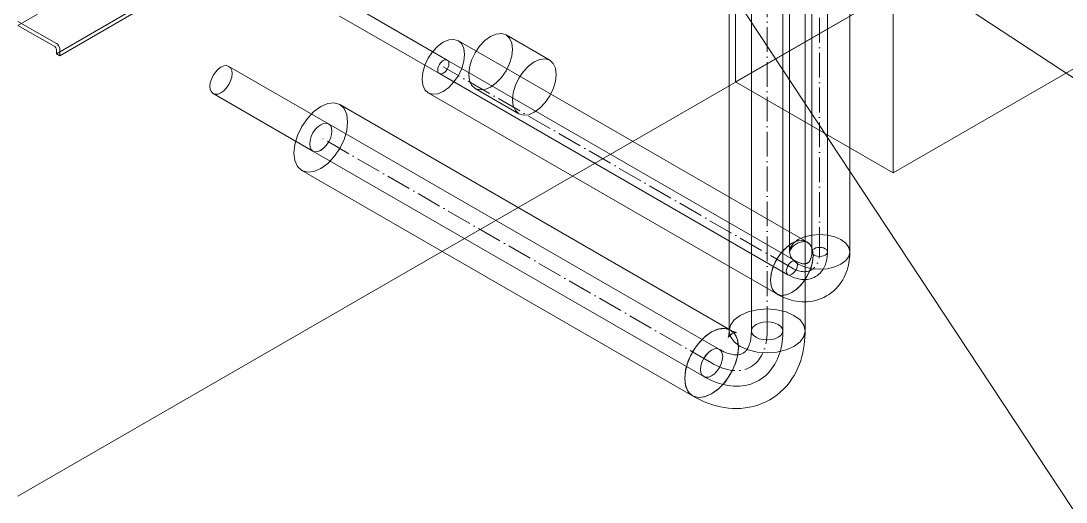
# Model space of a CAD drawing. Header units: millimetres. Extents: x -88595 to 880822, y -1054509 to -148035.
# Drawn here: x 418402.7 to 418824.9, y -323865.4 to -323670.8 of the extents above; entities that cross this region are included whole.
import ezdxf

# ---------------------------------------------------------------- set-up
doc = ezdxf.new("R2010")
doc.units = ezdxf.units.MM
doc.linetypes.add('$12$ADSK_Осевая', pattern=[14, 10, -2, 0, -2])
doc.linetypes.add('$13$ADSK_Осевая', pattern=[14, 10, -2, 0, -2])
for name, color, linetype, lineweight in [('Изоляция', 7, 'Continuous', 18), ('Марки', 7, 'Continuous', 20), ('Оборудование', 7, 'Continuous', 18), ('Трубопровод', 7, 'Continuous', 18), ('Трубопроводы', 7, 'Continuous', 18)]:
    doc.layers.add(name, color=color, linetype=linetype, lineweight=lineweight)

# ---------------------------------------------------------------- blocks, each defined once
blk = doc.blocks.new('$0$ADSK_Канальный блок кондиционера1 - AD162MJERAB-3266614-В_ОВ3_3')
at = {"layer": 'Оборудование'}
for p, q in [((-27516.57, 10723.58), (-27516.57, 10519.46)), ((-27452.93, 10482.71), (-27452.93, 10686.84)), ((-27313.63, 10636.62), (-27806.48, 10352.07)), ((-27516.57, 10519.46), (-27375.15, 10601.1)), ((-27311.51, 10564.36), (-27452.93, 10482.71)), ((-27754.16, 10552.12), (-27790.93, 10530.89)), ((-27752.74, 10551.3), (-27789.51, 10530.07)), ((-27633.07, 10528.33), (-27673.37, 10551.6)), ((-27798.65, 10546.84), (-27806.48, 10542.32)), ((-27790.93, 10534.97), (-27806.48, 10543.95)), ((-27676.55, 10546.1), (-27636.24, 10522.83)), ((-27806.48, 10542.32), (-27791.63, 10533.74)), ((-27591.64, 10528.24), (-27609.31, 10538.45)), ((-27790.93, 10532.52), (-27790.93, 10530.89)), ((-27790.93, 10530.89), (-27789.51, 10530.07)), ((-27789.51, 10530.07), (-27789.51, 10532.52)), ((-27680.98, 10502.5), (-27721.28, 10525.77)), ((-27452.93, 10482.71), (-27516.57, 10519.46)), ((-27727.63, 10514.77), (-27687.33, 10491.5)), ((-27621.81, 10516.79), (-27604.14, 10506.59))]:
    blk.add_line(p, q, dxfattribs=at)
for points in [[(-27624.4, 10522.52, 0), (-27624.1, 10525.33, 0), (-27623.22, 10528.3, 0), (-27621.81, 10531.23, 0), (-27619.98, 10533.91, 0), (-27617.85, 10536.16, 0), (-27615.56, 10537.83, 0), (-27613.28, 10538.8, 0), (-27611.15, 10539.01, 0), (-27609.31, 10538.45, 0), (-27607.91, 10537.14, 0), (-27607.03, 10535.19, 0), (-27606.73, 10532.72, 0)], [(-27789.51, 10532.52, 0), (-27789.56, 10532.97, 0), (-27789.7, 10533.45, 0), (-27789.93, 10533.91, 0), (-27790.22, 10534.34, 0), (-27790.56, 10534.7, 0), (-27790.93, 10534.97, 0)], [(-27791.63, 10533.74, 0), (-27791.45, 10533.61, 0), (-27791.28, 10533.43, 0), (-27791.13, 10533.22, 0), (-27791.02, 10532.98, 0), (-27790.95, 10532.74, 0), (-27790.93, 10532.52, 0)], [(-27606.73, 10532.72, 0), (-27607.03, 10529.91, 0), (-27607.91, 10526.94, 0), (-27609.31, 10524.01, 0), (-27611.15, 10521.33, 0), (-27613.28, 10519.08, 0), (-27615.56, 10517.41, 0), (-27617.85, 10516.44, 0), (-27619.98, 10516.23, 0), (-27621.81, 10516.79, 0), (-27623.22, 10518.1, 0), (-27624.1, 10520.05, 0), (-27624.4, 10522.52, 0)], [(-27728.95, 10517.68, 0), (-27728.8, 10519.11, 0), (-27728.35, 10520.62, 0), (-27727.63, 10522.1, 0), (-27726.7, 10523.47, 0), (-27725.62, 10524.61, 0), (-27724.46, 10525.46, 0), (-27723.3, 10525.95, 0), (-27722.21, 10526.06, 0), (-27721.28, 10525.77, 0), (-27720.57, 10525.11, 0), (-27720.12, 10524.12, 0), (-27719.97, 10522.86, 0)], [(-27632.41, 10526.88, 0), (-27632.49, 10527.5, 0), (-27632.71, 10528, 0), (-27633.07, 10528.33, 0), (-27633.53, 10528.47, 0), (-27634.08, 10528.42, 0), (-27634.66, 10528.17, 0), (-27635.24, 10527.75, 0), (-27635.78, 10527.18, 0), (-27636.24, 10526.5, 0), (-27636.6, 10525.75, 0), (-27636.83, 10525, 0), (-27636.9, 10524.28, 0)], [(-27636.9, 10524.28, 0), (-27636.83, 10523.66, 0), (-27636.6, 10523.16, 0), (-27636.24, 10522.83, 0), (-27635.78, 10522.69, 0), (-27635.24, 10522.74, 0), (-27634.66, 10522.99, 0), (-27634.08, 10523.41, 0), (-27633.53, 10523.98, 0), (-27633.07, 10524.66, 0), (-27632.71, 10525.41, 0), (-27632.49, 10526.16, 0), (-27632.41, 10526.88, 0)], [(-27589.05, 10522.52, 0), (-27589.35, 10524.98, 0), (-27590.23, 10526.94, 0), (-27591.64, 10528.24, 0), (-27593.47, 10528.8, 0), (-27595.6, 10528.59, 0), (-27597.89, 10527.62, 0), (-27600.17, 10525.95, 0), (-27602.31, 10523.7, 0), (-27604.14, 10521.02, 0), (-27605.54, 10518.1, 0), (-27606.42, 10515.13, 0), (-27606.73, 10512.31, 0)], [(-27719.97, 10522.86, 0), (-27720.12, 10521.43, 0), (-27720.57, 10519.92, 0), (-27721.28, 10518.44, 0), (-27722.21, 10517.08, 0), (-27723.3, 10515.93, 0), (-27724.46, 10515.09, 0), (-27725.62, 10514.59, 0), (-27726.7, 10514.49, 0), (-27727.63, 10514.77, 0), (-27728.35, 10515.43, 0), (-27728.8, 10516.43, 0), (-27728.95, 10517.68, 0)], [(-27606.73, 10512.31, 0), (-27606.42, 10509.84, 0), (-27605.54, 10507.89, 0), (-27604.14, 10506.59, 0), (-27602.31, 10506.02, 0), (-27600.17, 10506.23, 0), (-27597.89, 10507.21, 0), (-27595.6, 10508.88, 0), (-27593.47, 10511.13, 0), (-27591.64, 10513.81, 0), (-27590.23, 10516.73, 0), (-27589.35, 10519.7, 0), (-27589.05, 10522.52, 0)], [(-27679.66, 10499.59, 0), (-27679.82, 10500.85, 0), (-27680.27, 10501.84, 0), (-27680.98, 10502.5, 0), (-27681.91, 10502.79, 0), (-27682.99, 10502.68, 0), (-27684.15, 10502.19, 0), (-27685.32, 10501.34, 0), (-27686.4, 10500.2, 0), (-27687.33, 10498.83, 0), (-27688.04, 10497.35, 0), (-27688.49, 10495.84, 0), (-27688.64, 10494.41, 0)], [(-27688.64, 10494.41, 0), (-27688.49, 10493.16, 0), (-27688.04, 10492.16, 0), (-27687.33, 10491.5, 0), (-27686.4, 10491.22, 0), (-27685.32, 10491.32, 0), (-27684.15, 10491.82, 0), (-27682.99, 10492.66, 0), (-27681.91, 10493.81, 0), (-27680.98, 10495.17, 0), (-27680.27, 10496.65, 0), (-27679.82, 10498.16, 0), (-27679.66, 10499.59, 0)]]:
    blk.add_polyline3d(points, dxfattribs=at)
blk = doc.blocks.new('$0$ADSK_МедьПайка_Отвод-гнутая труба - Отвод _гнутая труба_-V92-В_ОВ3_3')
at = {"layer": 'Трубопроводы', "color": 190, "true_color": 0x8000ff}
for points in [[(-25083.34, 9058.21, 0), (-25083.22, 9058.28, 0), (-25083.1, 9058.37, 0), (-25082.98, 9058.47, 0), (-25082.86, 9058.58, 0), (-25082.74, 9058.71, 0), (-25082.63, 9058.85, 0), (-25082.52, 9059.01, 0), (-25082.41, 9059.19, 0), (-25082.3, 9059.39, 0), (-25082.19, 9059.61, 0), (-25082.1, 9059.85, 0), (-25082.01, 9060.1, 0), (-25081.92, 9060.38, 0), (-25081.85, 9060.69, 0), (-25081.78, 9061.01, 0), (-25081.73, 9061.34, 0), (-25081.69, 9061.7, 0), (-25081.66, 9062.08, 0), (-25081.64, 9062.47, 0), (-25081.64, 9062.72, 0)], [(-25080.71, 9064.02, 0), (-25081.22, 9063.64, 0), (-25081.53, 9063.2, 0), (-25081.64, 9062.72, 0), (-25081.53, 9062.25, 0), (-25081.22, 9061.81, 0), (-25080.71, 9061.43, 0), (-25080.05, 9061.14, 0), (-25079.29, 9060.95, 0), (-25078.47, 9060.89, 0), (-25077.64, 9060.95, 0), (-25076.88, 9061.14, 0), (-25076.22, 9061.43, 0)], [(-25076.22, 9061.43, 0), (-25075.72, 9061.81, 0), (-25075.4, 9062.25, 0), (-25075.29, 9062.72, 0), (-25075.4, 9063.2, 0), (-25075.72, 9063.64, 0), (-25076.22, 9064.02, 0), (-25076.88, 9064.31, 0), (-25077.64, 9064.49, 0), (-25078.47, 9064.56, 0), (-25079.29, 9064.49, 0), (-25080.05, 9064.31, 0), (-25080.71, 9064.02, 0)], [(-25080.17, 9052.71, 0), (-25079.67, 9053.02, 0), (-25079.19, 9053.36, 0), (-25078.74, 9053.74, 0), (-25078.32, 9054.14, 0), (-25077.93, 9054.57, 0), (-25077.56, 9055.03, 0), (-25077.22, 9055.5, 0), (-25076.91, 9056, 0), (-25076.63, 9056.52, 0), (-25076.38, 9057.05, 0), (-25076.16, 9057.59, 0), (-25075.96, 9058.15, 0), (-25075.8, 9058.72, 0), (-25075.65, 9059.3, 0), (-25075.53, 9059.88, 0), (-25075.44, 9060.48, 0), (-25075.37, 9061.09, 0), (-25075.32, 9061.7, 0), (-25075.3, 9062.33, 0), (-25075.29, 9062.72, 0)], [(-25089.69, 9053.65, 0), (-25090.27, 9053.4, 0), (-25090.81, 9053.35, 0), (-25091.28, 9053.49, 0), (-25091.64, 9053.82, 0), (-25091.86, 9054.32, 0), (-25091.94, 9054.95, 0), (-25091.86, 9055.66, 0), (-25091.64, 9056.42, 0), (-25091.28, 9057.16, 0), (-25090.81, 9057.84, 0), (-25090.27, 9058.41, 0), (-25089.69, 9058.83, 0)], [(-25089.69, 9058.83, 0), (-25089.11, 9059.08, 0), (-25088.57, 9059.14, 0), (-25088.1, 9058.99, 0), (-25087.75, 9058.66, 0), (-25087.52, 9058.17, 0), (-25087.45, 9057.54, 0), (-25087.52, 9056.82, 0), (-25087.75, 9056.07, 0), (-25088.1, 9055.33, 0), (-25088.57, 9054.65, 0), (-25089.11, 9054.07, 0), (-25089.69, 9053.65, 0)], [(-25083.34, 9058.21, 0), (-25083.47, 9058.14, 0), (-25083.61, 9058.08, 0), (-25083.75, 9058.02, 0), (-25083.91, 9057.98, 0), (-25084.08, 9057.94, 0), (-25084.26, 9057.91, 0), (-25084.45, 9057.89, 0), (-25084.66, 9057.89, 0), (-25084.89, 9057.89, 0), (-25085.13, 9057.91, 0), (-25085.38, 9057.95, 0), (-25085.65, 9058, 0), (-25085.94, 9058.07, 0), (-25086.24, 9058.15, 0), (-25086.54, 9058.26, 0), (-25086.86, 9058.38, 0), (-25087.19, 9058.52, 0), (-25087.53, 9058.68, 0), (-25087.88, 9058.87, 0), (-25088.1, 9058.99, 0)], [(-25080.17, 9052.71, 0), (-25080.68, 9052.43, 0), (-25081.22, 9052.19, 0), (-25081.77, 9051.99, 0), (-25082.33, 9051.83, 0), (-25082.9, 9051.7, 0), (-25083.48, 9051.61, 0), (-25084.06, 9051.56, 0), (-25084.65, 9051.54, 0), (-25085.23, 9051.55, 0), (-25085.81, 9051.6, 0), (-25086.4, 9051.68, 0), (-25086.98, 9051.79, 0), (-25087.56, 9051.93, 0), (-25088.13, 9052.09, 0), (-25088.7, 9052.28, 0), (-25089.26, 9052.5, 0), (-25089.83, 9052.74, 0), (-25090.38, 9053.01, 0), (-25090.93, 9053.3, 0), (-25091.28, 9053.49, 0)]]:
    blk.add_polyline3d(points, dxfattribs=at)
blk = doc.blocks.new('$0$ADSK_МедьПайка_Отвод-гнутая труба - Отвод _гнутая труба_-V93-В_ОВ3_3')
at = {"layer": 'Трубопроводы', "color": 134, "true_color": 0x00a6a6}
for points in [[(-25104.17, 9033.37, 0), (-25105.18, 9032.61, 0), (-25105.81, 9031.73, 0), (-25106.03, 9030.78, 0), (-25105.81, 9029.83, 0), (-25105.18, 9028.94, 0), (-25104.17, 9028.19, 0), (-25102.85, 9027.6, 0), (-25101.32, 9027.24, 0), (-25099.68, 9027.11, 0), (-25098.04, 9027.24, 0), (-25096.5, 9027.6, 0), (-25095.19, 9028.19, 0)], [(-25095.19, 9028.19, 0), (-25094.18, 9028.94, 0), (-25093.55, 9029.83, 0), (-25093.33, 9030.78, 0), (-25093.55, 9031.73, 0), (-25094.18, 9032.61, 0), (-25095.19, 9033.37, 0), (-25096.5, 9033.95, 0), (-25098.04, 9034.32, 0), (-25099.68, 9034.44, 0), (-25101.32, 9034.32, 0), (-25102.85, 9033.95, 0), (-25104.17, 9033.37, 0)], [(-25109.43, 9021.74, 0), (-25109.18, 9021.9, 0), (-25108.94, 9022.07, 0), (-25108.7, 9022.27, 0), (-25108.47, 9022.5, 0), (-25108.23, 9022.75, 0), (-25108.01, 9023.03, 0), (-25107.78, 9023.35, 0), (-25107.56, 9023.71, 0), (-25107.34, 9024.11, 0), (-25107.14, 9024.54, 0), (-25106.94, 9025.02, 0), (-25106.76, 9025.54, 0), (-25106.59, 9026.1, 0), (-25106.44, 9026.7, 0), (-25106.31, 9027.34, 0), (-25106.21, 9028.02, 0), (-25106.12, 9028.73, 0), (-25106.07, 9029.48, 0), (-25106.03, 9030.27, 0), (-25106.03, 9030.78, 0)], [(-25103.08, 9010.74, 0), (-25102.08, 9011.37, 0), (-25101.14, 9012.05, 0), (-25100.24, 9012.8, 0), (-25099.39, 9013.61, 0), (-25098.6, 9014.48, 0), (-25097.87, 9015.39, 0), (-25097.19, 9016.34, 0), (-25096.58, 9017.33, 0), (-25096.02, 9018.36, 0), (-25095.52, 9019.42, 0), (-25095.07, 9020.51, 0), (-25094.68, 9021.63, 0), (-25094.34, 9022.76, 0), (-25094.05, 9023.92, 0), (-25093.81, 9025.1, 0), (-25093.62, 9026.3, 0), (-25093.48, 9027.51, 0), (-25093.39, 9028.74, 0), (-25093.34, 9029.98, 0), (-25093.33, 9030.78, 0)], [(-25122.13, 9012.63, 0), (-25123.29, 9012.14, 0), (-25124.37, 9012.03, 0), (-25125.3, 9012.32, 0), (-25126.02, 9012.98, 0), (-25126.47, 9013.97, 0), (-25126.62, 9015.22, 0), (-25126.47, 9016.65, 0), (-25126.02, 9018.16, 0), (-25125.3, 9019.65, 0), (-25124.37, 9021.01, 0), (-25123.29, 9022.15, 0), (-25122.13, 9023, 0)], [(-25122.13, 9023, 0), (-25120.97, 9023.5, 0), (-25119.88, 9023.6, 0), (-25118.95, 9023.32, 0), (-25118.24, 9022.65, 0), (-25117.79, 9021.66, 0), (-25117.64, 9020.41, 0), (-25117.79, 9018.98, 0), (-25118.24, 9017.47, 0), (-25118.95, 9015.98, 0), (-25119.88, 9014.62, 0), (-25120.97, 9013.48, 0), (-25122.13, 9012.63, 0)], [(-25109.43, 9021.74, 0), (-25109.69, 9021.6, 0), (-25109.96, 9021.48, 0), (-25110.25, 9021.38, 0), (-25110.56, 9021.29, 0), (-25110.9, 9021.21, 0), (-25111.26, 9021.16, 0), (-25111.65, 9021.12, 0), (-25112.07, 9021.11, 0), (-25112.52, 9021.12, 0), (-25113, 9021.16, 0), (-25113.51, 9021.23, 0), (-25114.05, 9021.33, 0), (-25114.62, 9021.46, 0), (-25115.22, 9021.64, 0), (-25115.84, 9021.84, 0), (-25116.48, 9022.09, 0), (-25117.14, 9022.38, 0), (-25117.81, 9022.7, 0), (-25118.51, 9023.06, 0), (-25118.95, 9023.32, 0)], [(-25103.08, 9010.74, 0), (-25104.12, 9010.19, 0), (-25105.19, 9009.72, 0), (-25106.29, 9009.31, 0), (-25107.41, 9008.98, 0), (-25108.55, 9008.73, 0), (-25109.71, 9008.55, 0), (-25110.87, 9008.44, 0), (-25112.04, 9008.41, 0), (-25113.21, 9008.44, 0), (-25114.38, 9008.53, 0), (-25115.54, 9008.69, 0), (-25116.7, 9008.91, 0), (-25117.86, 9009.18, 0), (-25119.01, 9009.51, 0), (-25120.15, 9009.9, 0), (-25121.28, 9010.33, 0), (-25122.4, 9010.82, 0), (-25123.51, 9011.35, 0), (-25124.61, 9011.93, 0), (-25125.3, 9012.32, 0)]]:
    blk.add_polyline3d(points, dxfattribs=at)

msp = doc.modelspace()

# ---------------------------------------------------------------- linework, layer by layer
at = {"layer": 'Изоляция', "color": 190, "true_color": 0x8000ff}
for p, q in [((418713.21, -323339.4), (418713.21, -323764.19)), ((418737.56, -323764.19), (418737.56, -323339.4)), ((418720.25, -323760.12), (418579.44, -323678.83)), ((418567.27, -323699.92), (418708.07, -323781.21))]:
    msp.add_line(p, q, dxfattribs=at)
at = {"layer": 'Изоляция', "color": 134, "true_color": 0x00a6a6}
for p, q in [((418688.82, -323397.27), (418688.82, -323796.13)), ((418719.52, -323796.13), (418719.52, -323397.27)), ((418689.39, -323795.8), (418531.53, -323704.66)), ((418516.18, -323731.25), (418674.04, -323822.39))]:
    msp.add_line(p, q, dxfattribs=at)
at = {"layer": 'Изоляция', "color": 190, "true_color": 0x8000ff}
for points in [[(418564.75, -323694.34, 0), (418565.04, -323691.6, 0), (418565.9, -323688.71, 0), (418567.27, -323685.86, 0), (418569.05, -323683.25, 0), (418571.13, -323681.06, 0), (418573.36, -323679.43, 0)], [(418573.36, -323679.43, 0), (418575.58, -323678.49, 0), (418577.66, -323678.28, 0), (418579.44, -323678.83, 0), (418580.81, -323680.1, 0), (418581.67, -323682, 0), (418581.96, -323684.4, 0)], [(418581.96, -323684.4, 0), (418581.67, -323687.15, 0), (418580.81, -323690.04, 0), (418579.44, -323692.89, 0), (418577.66, -323695.5, 0), (418575.58, -323697.69, 0), (418573.36, -323699.32, 0)], [(418573.36, -323699.32, 0), (418571.13, -323700.26, 0), (418569.05, -323700.47, 0), (418567.27, -323699.92, 0), (418565.9, -323698.65, 0), (418565.04, -323696.75, 0), (418564.75, -323694.34, 0)], [(418714.16, -323760.73, 0), (418711.93, -323762.35, 0), (418709.85, -323764.54, 0), (418708.07, -323767.15, 0), (418706.7, -323770, 0), (418705.84, -323772.9, 0), (418705.55, -323775.64, 0)], [(418705.55, -323775.64, 0), (418705.77, -323773.3, 0), (418706.4, -323770.83, 0), (418707.43, -323768.35, 0), (418708.79, -323765.99, 0), (418710.42, -323763.87, 0), (418712.24, -323762.08, 0), (418714.16, -323760.73, 0)], [(418716.01, -323760.91, 0), (418715.6, -323761.16, 0), (418715.22, -323761.44, 0), (418714.87, -323761.73, 0), (418714.56, -323762.03, 0), (418714.28, -323762.34, 0), (418714.04, -323762.64, 0), (418713.83, -323762.93, 0), (418713.66, -323763.2, 0), (418713.53, -323763.45, 0), (418713.42, -323763.67, 0), (418713.34, -323763.87, 0), (418713.28, -323764.03, 0), (418713.24, -323764.16, 0), (418713.22, -323764.25, 0), (418713.21, -323764.32, 0), (418713.2, -323764.35, 0), (418713.2, -323764.35, 0)], [(418716.77, -323769.16, 0), (418714.84, -323767.7, 0), (418713.62, -323766.01, 0), (418713.21, -323764.19, 0), (418713.62, -323762.37, 0), (418714.84, -323760.67, 0), (418716.77, -323759.22, 0)], [(418716.77, -323759.22, 0), (418714.84, -323760.67, 0), (418713.62, -323762.37, 0), (418713.21, -323764.19, 0), (418713.62, -323766.01, 0), (418714.84, -323767.7, 0), (418716.77, -323769.16, 0)], [(418714.16, -323760.73, 0), (418716.07, -323759.87, 0), (418717.89, -323759.55, 0), (418719.53, -323759.8, 0), (418720.89, -323760.58, 0), (418721.92, -323761.88, 0), (418722.55, -323763.61, 0), (418722.77, -323765.7, 0)], [(418722.77, -323765.7, 0), (418722.47, -323763.29, 0), (418721.61, -323761.39, 0), (418720.25, -323760.12, 0), (418718.46, -323759.57, 0), (418716.39, -323759.78, 0), (418714.16, -323760.73, 0)], [(418716.01, -323760.91, 0), (418716.43, -323760.69, 0), (418716.86, -323760.49, 0), (418717.29, -323760.34, 0), (418717.71, -323760.21, 0), (418718.11, -323760.12, 0), (418718.49, -323760.06, 0), (418718.84, -323760.03, 0), (418719.17, -323760.02, 0), (418719.45, -323760.03, 0), (418719.7, -323760.05, 0), (418719.9, -323760.08, 0), (418720.07, -323760.11, 0), (418720.2, -323760.14, 0), (418720.3, -323760.17, 0), (418720.36, -323760.19, 0), (418720.39, -323760.2, 0), (418720.39, -323760.2, 0)], [(418716.77, -323759.22, 0), (418719.3, -323758.1, 0), (418722.23, -323757.4, 0), (418725.38, -323757.16, 0), (418728.53, -323757.4, 0), (418731.47, -323758.1, 0), (418733.99, -323759.22, 0)], [(418733.99, -323759.22, 0), (418731.47, -323758.1, 0), (418728.53, -323757.4, 0), (418725.38, -323757.16, 0), (418722.23, -323757.4, 0), (418719.3, -323758.1, 0), (418716.77, -323759.22, 0)], [(418720.39, -323760.2, 0), (418720.37, -323760.19, 0), (418720.33, -323760.17, 0), (418720.27, -323760.13, 0), (418720.25, -323760.12, 0)], [(418733.99, -323759.22, 0), (418735.93, -323760.67, 0), (418737.14, -323762.37, 0), (418737.56, -323764.19, 0), (418737.14, -323766.01, 0), (418735.93, -323767.7, 0), (418733.99, -323769.16, 0)], [(418733.99, -323769.16, 0), (418735.93, -323767.7, 0), (418737.14, -323766.01, 0), (418737.56, -323764.19, 0), (418737.14, -323762.37, 0), (418735.93, -323760.67, 0), (418733.99, -323759.22, 0)], [(418713.2, -323764.35, 0), (418713.2, -323764.33, 0), (418713.21, -323764.29, 0), (418713.21, -323764.21, 0), (418713.21, -323764.19, 0)], [(418728.18, -323782, 0), (418729.21, -323781.36, 0), (418730.18, -323780.65, 0), (418731.1, -323779.88, 0), (418731.96, -323779.06, 0), (418732.75, -323778.2, 0), (418733.47, -323777.3, 0), (418734.13, -323776.38, 0), (418734.72, -323775.43, 0), (418735.24, -323774.47, 0), (418735.7, -323773.49, 0), (418736.1, -323772.52, 0), (418736.45, -323771.54, 0), (418736.74, -323770.56, 0), (418736.98, -323769.58, 0), (418737.18, -323768.61, 0), (418737.33, -323767.65, 0), (418737.44, -323766.69, 0), (418737.51, -323765.73, 0), (418737.55, -323764.78, 0), (418737.56, -323764.19, 0)], [(418714.16, -323780.61, 0), (418716.39, -323778.98, 0), (418718.46, -323776.79, 0), (418720.25, -323774.18, 0), (418721.61, -323771.33, 0), (418722.47, -323768.44, 0), (418722.77, -323765.7, 0)], [(418722.77, -323765.7, 0), (418722.55, -323768.03, 0), (418721.91, -323770.5, 0), (418720.89, -323772.98, 0), (418719.52, -323775.34, 0), (418717.89, -323777.47, 0), (418716.07, -323779.25, 0), (418714.16, -323780.61, 0)], [(418733.99, -323769.16, 0), (418731.47, -323770.27, 0), (418728.53, -323770.98, 0), (418725.38, -323771.22, 0), (418722.23, -323770.98, 0), (418719.3, -323770.27, 0), (418716.77, -323769.16, 0)], [(418716.77, -323769.16, 0), (418719.3, -323770.27, 0), (418722.23, -323770.98, 0), (418725.38, -323771.22, 0), (418728.53, -323770.98, 0), (418731.47, -323770.27, 0), (418733.99, -323769.16, 0)], [(418705.55, -323775.64, 0), (418705.84, -323778.04, 0), (418706.7, -323779.94, 0), (418708.07, -323781.21, 0), (418709.85, -323781.76, 0), (418711.93, -323781.56, 0), (418714.16, -323780.61, 0)], [(418714.16, -323780.61, 0), (418712.24, -323781.46, 0), (418710.42, -323781.78, 0), (418708.79, -323781.54, 0), (418707.43, -323780.75, 0), (418706.4, -323779.46, 0), (418705.76, -323777.72, 0), (418705.55, -323775.64, 0)], [(418728.18, -323782, 0), (418727.12, -323782.57, 0), (418726.02, -323783.06, 0), (418724.89, -323783.47, 0), (418723.75, -323783.8, 0), (418722.61, -323784.05, 0), (418721.47, -323784.23, 0), (418720.34, -323784.34, 0), (418719.23, -323784.37, 0), (418718.13, -323784.34, 0), (418717.06, -323784.26, 0), (418716.01, -323784.11, 0), (418714.99, -323783.92, 0), (418714, -323783.69, 0), (418713.03, -323783.41, 0), (418712.1, -323783.09, 0), (418711.18, -323782.74, 0), (418710.3, -323782.36, 0), (418709.43, -323781.94, 0), (418708.59, -323781.5, 0), (418708.07, -323781.21, 0)]]:
    msp.add_polyline3d(points, dxfattribs=at)
at = {"layer": 'Изоляция', "color": 134, "true_color": 0x00a6a6}
for points in [[(418513, -323724.22, 0), (418513.37, -323720.76, 0), (418514.46, -323717.11, 0), (418516.18, -323713.52, 0), (418518.43, -323710.23, 0), (418521.05, -323707.47, 0), (418523.86, -323705.42, 0)], [(418523.86, -323705.42, 0), (418526.67, -323704.22, 0), (418529.29, -323703.96, 0), (418531.53, -323704.66, 0), (418533.26, -323706.26, 0), (418534.34, -323708.65, 0), (418534.71, -323711.69, 0)], [(418534.71, -323711.69, 0), (418534.34, -323715.14, 0), (418533.26, -323718.79, 0), (418531.53, -323722.38, 0), (418529.29, -323725.67, 0), (418526.67, -323728.44, 0), (418523.86, -323730.49, 0)], [(418523.86, -323730.49, 0), (418521.05, -323731.68, 0), (418518.43, -323731.94, 0), (418516.18, -323731.25, 0), (418514.46, -323729.65, 0), (418513.37, -323727.25, 0), (418513, -323724.22, 0)], [(418693.32, -323802.4, 0), (418690.88, -323800.56, 0), (418689.34, -323798.43, 0), (418688.82, -323796.13, 0), (418689.34, -323793.84, 0), (418690.88, -323791.7, 0), (418693.32, -323789.86, 0)], [(418693.32, -323789.86, 0), (418690.88, -323791.7, 0), (418689.34, -323793.84, 0), (418688.82, -323796.13, 0), (418689.34, -323798.43, 0), (418690.88, -323800.56, 0), (418693.32, -323802.4, 0)], [(418693.32, -323789.86, 0), (418696.5, -323788.46, 0), (418700.2, -323787.57, 0), (418704.17, -323787.27, 0), (418708.14, -323787.57, 0), (418711.85, -323788.46, 0), (418715.02, -323789.86, 0)], [(418715.02, -323789.86, 0), (418711.85, -323788.46, 0), (418708.14, -323787.57, 0), (418704.17, -323787.27, 0), (418700.2, -323787.57, 0), (418696.5, -323788.46, 0), (418693.32, -323789.86, 0)], [(418715.02, -323789.86, 0), (418717.46, -323791.7, 0), (418719, -323793.84, 0), (418719.52, -323796.13, 0), (418719, -323798.43, 0), (418717.46, -323800.56, 0), (418715.02, -323802.4, 0)], [(418715.02, -323802.4, 0), (418717.46, -323800.56, 0), (418719, -323798.43, 0), (418719.52, -323796.13, 0), (418719, -323793.84, 0), (418717.46, -323791.7, 0), (418715.02, -323789.86, 0)], [(418681.72, -323796.56, 0), (418678.91, -323798.61, 0), (418676.29, -323801.37, 0), (418674.04, -323804.66, 0), (418672.32, -323808.25, 0), (418671.24, -323811.9, 0), (418670.87, -323815.36, 0)], [(418670.87, -323815.36, 0), (418671.14, -323812.41, 0), (418671.94, -323809.3, 0), (418673.23, -323806.18, 0), (418674.95, -323803.2, 0), (418677.01, -323800.52, 0), (418679.31, -323798.27, 0), (418681.72, -323796.56, 0)], [(418681.72, -323796.56, 0), (418684.14, -323795.48, 0), (418686.43, -323795.08, 0), (418688.49, -323795.39, 0), (418690.21, -323796.38, 0), (418691.5, -323798.01, 0), (418692.3, -323800.2, 0), (418692.57, -323802.83, 0)], [(418692.57, -323802.83, 0), (418692.2, -323799.8, 0), (418691.12, -323797.4, 0), (418689.39, -323795.8, 0), (418687.15, -323795.11, 0), (418684.53, -323795.37, 0), (418681.72, -323796.56, 0)], [(418688.48, -323798.74, 0), (418688.49, -323798.71, 0), (418688.51, -323798.64, 0), (418688.56, -323798.51, 0), (418688.6, -323798.32, 0), (418688.66, -323798.09, 0), (418688.71, -323797.8, 0), (418688.75, -323797.45, 0), (418688.79, -323797.06, 0), (418688.81, -323796.63, 0), (418688.82, -323796.14, 0), (418688.82, -323796.13, 0)], [(418689.92, -323797.37, 0), (418689.64, -323797.55, 0), (418689.38, -323797.73, 0), (418689.15, -323797.93, 0), (418688.95, -323798.12, 0), (418688.79, -323798.3, 0), (418688.66, -323798.45, 0), (418688.57, -323798.58, 0), (418688.51, -323798.68, 0), (418688.48, -323798.73, 0), (418688.48, -323798.74, 0)], [(418691.83, -323796.81, 0), (418691.8, -323796.8, 0), (418691.72, -323796.79, 0), (418691.58, -323796.76, 0), (418691.4, -323796.71, 0), (418691.17, -323796.64, 0), (418690.89, -323796.53, 0), (418690.58, -323796.4, 0), (418690.22, -323796.24, 0), (418689.83, -323796.04, 0), (418689.41, -323795.81, 0), (418689.39, -323795.8, 0)], [(418689.92, -323797.37, 0), (418690.21, -323797.22, 0), (418690.5, -323797.09, 0), (418690.78, -323796.98, 0), (418691.05, -323796.91, 0), (418691.29, -323796.85, 0), (418691.49, -323796.82, 0), (418691.65, -323796.81, 0), (418691.76, -323796.8, 0), (418691.82, -323796.8, 0), (418691.83, -323796.81, 0)], [(418705.27, -323823.96, 0), (418706.79, -323823.01, 0), (418708.24, -323821.96, 0), (418709.61, -323820.81, 0), (418710.89, -323819.59, 0), (418712.08, -323818.3, 0), (418713.17, -323816.94, 0), (418714.16, -323815.54, 0), (418715.06, -323814.1, 0), (418715.86, -323812.62, 0), (418716.57, -323811.12, 0), (418717.19, -323809.6, 0), (418717.73, -323808.06, 0), (418718.19, -323806.51, 0), (418718.58, -323804.96, 0), (418718.89, -323803.4, 0), (418719.14, -323801.83, 0), (418719.32, -323800.26, 0), (418719.45, -323798.7, 0), (418719.51, -323797.13, 0), (418719.52, -323796.13, 0)], [(418681.72, -323821.63, 0), (418684.53, -323819.58, 0), (418687.15, -323816.81, 0), (418689.39, -323813.52, 0), (418691.12, -323809.93, 0), (418692.2, -323806.28, 0), (418692.57, -323802.83, 0)], [(418692.57, -323802.83, 0), (418692.3, -323805.77, 0), (418691.5, -323808.89, 0), (418690.2, -323812.01, 0), (418688.49, -323814.99, 0), (418686.43, -323817.67, 0), (418684.13, -323819.92, 0), (418681.72, -323821.63, 0)], [(418715.02, -323802.4, 0), (418711.85, -323803.81, 0), (418708.14, -323804.69, 0), (418704.17, -323804.99, 0), (418700.2, -323804.69, 0), (418696.5, -323803.81, 0), (418693.32, -323802.4, 0)], [(418693.32, -323802.4, 0), (418696.5, -323803.81, 0), (418700.2, -323804.69, 0), (418704.17, -323804.99, 0), (418708.14, -323804.69, 0), (418711.85, -323803.81, 0), (418715.02, -323802.4, 0)], [(418670.87, -323815.36, 0), (418671.24, -323818.39, 0), (418672.32, -323820.79, 0), (418674.04, -323822.39, 0), (418676.29, -323823.08, 0), (418678.91, -323822.82, 0), (418681.72, -323821.63, 0)], [(418681.72, -323821.63, 0), (418679.3, -323822.71, 0), (418677.01, -323823.1, 0), (418674.95, -323822.8, 0), (418673.23, -323821.81, 0), (418671.94, -323820.18, 0), (418671.14, -323817.99, 0), (418670.87, -323815.36, 0)], [(418705.27, -323823.96, 0), (418703.68, -323824.8, 0), (418702.05, -323825.53, 0), (418700.38, -323826.15, 0), (418698.68, -323826.64, 0), (418696.96, -323827.02, 0), (418695.24, -323827.29, 0), (418693.53, -323827.45, 0), (418691.83, -323827.5, 0), (418690.15, -323827.46, 0), (418688.5, -323827.32, 0), (418686.87, -323827.1, 0), (418685.27, -323826.8, 0), (418683.7, -323826.43, 0), (418682.16, -323825.99, 0), (418680.65, -323825.48, 0), (418679.17, -323824.91, 0), (418677.72, -323824.28, 0), (418676.3, -323823.6, 0), (418674.91, -323822.88, 0), (418674.04, -323822.39, 0)]]:
    msp.add_polyline3d(points, dxfattribs=at)
at = {"layer": 'Марки'}
for p, q in [((418726.82, -323627.38), (419063.38, -323848.92)), ((418688.48, -323657.21), (419063.38, -324225.37))]:
    msp.add_line(p, q, dxfattribs=at)
at = {"layer": 'Трубопровод', "color": 190, "true_color": 0x8000ff}
for p, q in [((418722.21, -323339.4), (418722.21, -323764.19)), ((418728.56, -323764.19), (418728.56, -323339.4)), ((418715.75, -323767.92), (418574.94, -323686.62)), ((418571.77, -323692.12), (418712.57, -323773.42))]:
    msp.add_line(p, q, dxfattribs=at)
at = {"layer": 'Трубопровод', "color": 190, "linetype": '$12$ADSK_Осевая', "true_color": 0x8000ff}
for p, q in [((418725.38, -323764.19), (418725.38, -323339.4)), ((418725.38, -323764.19), (418725.38, -323339.4)), ((418714.16, -323770.67), (418573.36, -323689.37)), ((418714.16, -323770.67), (418573.36, -323689.37))]:
    msp.add_line(p, q, dxfattribs=at)
at = {"layer": 'Трубопровод', "color": 134, "true_color": 0x00a6a6}
for p, q in [((418697.82, -323397.27), (418697.82, -323796.13)), ((418710.52, -323796.13), (418710.52, -323397.27)), ((418684.89, -323803.59), (418527.03, -323712.45)), ((418520.68, -323723.45), (418678.54, -323814.59))]:
    msp.add_line(p, q, dxfattribs=at)
at = {"layer": 'Трубопровод', "color": 134, "linetype": '$12$ADSK_Осевая', "true_color": 0x00a6a6}
for p, q in [((418704.17, -323796.13), (418704.17, -323397.27)), ((418704.17, -323796.13), (418704.17, -323397.27)), ((418681.72, -323809.09), (418523.86, -323717.95)), ((418681.72, -323809.09), (418523.86, -323717.95))]:
    msp.add_line(p, q, dxfattribs=at)
at = {"layer": 'Трубопровод', "color": 190, "true_color": 0x8000ff}
for points in [[(418571.11, -323690.67, 0), (418571.19, -323689.96, 0), (418571.41, -323689.2, 0), (418571.77, -323688.46, 0), (418572.23, -323687.78, 0), (418572.77, -323687.21, 0), (418573.36, -323686.78, 0)], [(418573.36, -323686.78, 0), (418573.94, -323686.53, 0), (418574.48, -323686.48, 0), (418574.94, -323686.62, 0), (418575.3, -323686.96, 0), (418575.52, -323687.45, 0), (418575.6, -323688.08, 0)], [(418575.6, -323688.08, 0), (418575.52, -323688.79, 0), (418575.3, -323689.55, 0), (418574.94, -323690.29, 0), (418574.48, -323690.97, 0), (418573.94, -323691.54, 0), (418573.36, -323691.97, 0)], [(418573.36, -323691.97, 0), (418572.77, -323692.21, 0), (418572.23, -323692.27, 0), (418571.77, -323692.12, 0), (418571.41, -323691.79, 0), (418571.19, -323691.3, 0), (418571.11, -323690.67, 0)], [(418723.14, -323765.48, 0), (418722.63, -323765.1, 0), (418722.32, -323764.66, 0), (418722.21, -323764.19, 0), (418722.32, -323763.71, 0), (418722.63, -323763.27, 0), (418723.14, -323762.89, 0)], [(418723.14, -323762.89, 0), (418723.8, -323762.6, 0), (418724.56, -323762.42, 0), (418725.38, -323762.35, 0), (418726.21, -323762.42, 0), (418726.97, -323762.6, 0), (418727.63, -323762.89, 0)], [(418727.63, -323762.89, 0), (418728.13, -323763.27, 0), (418728.45, -323763.71, 0), (418728.56, -323764.19, 0), (418728.45, -323764.66, 0), (418728.13, -323765.1, 0), (418727.63, -323765.48, 0)], [(418714.16, -323768.07, 0), (418713.58, -323768.5, 0), (418713.04, -323769.07, 0), (418712.57, -323769.75, 0), (418712.21, -323770.49, 0), (418711.99, -323771.25, 0), (418711.91, -323771.96, 0)], [(418716.4, -323769.37, 0), (418716.33, -323768.74, 0), (418716.1, -323768.25, 0), (418715.75, -323767.92, 0), (418715.28, -323767.77, 0), (418714.74, -323767.83, 0), (418714.16, -323768.07, 0)], [(418714.16, -323773.26, 0), (418714.74, -323772.84, 0), (418715.28, -323772.26, 0), (418715.75, -323771.58, 0), (418716.1, -323770.84, 0), (418716.33, -323770.09, 0), (418716.4, -323769.37, 0)], [(418727.63, -323765.48, 0), (418726.97, -323765.77, 0), (418726.21, -323765.96, 0), (418725.38, -323766.02, 0), (418724.56, -323765.96, 0), (418723.8, -323765.77, 0), (418723.14, -323765.48, 0)], [(418711.91, -323771.96, 0), (418711.99, -323772.59, 0), (418712.21, -323773.09, 0), (418712.57, -323773.42, 0), (418713.04, -323773.56, 0), (418713.58, -323773.51, 0), (418714.16, -323773.26, 0)]]:
    msp.add_polyline3d(points, dxfattribs=at)
at = {"layer": 'Трубопровод', "color": 134, "true_color": 0x00a6a6}
for points in [[(418519.37, -323720.54, 0), (418519.52, -323719.11, 0), (418519.97, -323717.6, 0), (418520.68, -323716.12, 0), (418521.61, -323714.76, 0), (418522.7, -323713.61, 0), (418523.86, -323712.77, 0)], [(418523.86, -323712.77, 0), (418525.02, -323712.27, 0), (418526.1, -323712.17, 0), (418527.03, -323712.45, 0), (418527.75, -323713.11, 0), (418528.2, -323714.11, 0), (418528.35, -323715.36, 0)], [(418528.35, -323715.36, 0), (418528.2, -323716.79, 0), (418527.75, -323718.3, 0), (418527.03, -323719.78, 0), (418526.1, -323721.15, 0), (418525.02, -323722.29, 0), (418523.86, -323723.14, 0)], [(418523.86, -323723.14, 0), (418522.7, -323723.63, 0), (418521.61, -323723.74, 0), (418520.68, -323723.45, 0), (418519.97, -323722.79, 0), (418519.52, -323721.8, 0), (418519.37, -323720.54, 0)], [(418699.68, -323798.72, 0), (418698.67, -323797.96, 0), (418698.04, -323797.08, 0), (418697.82, -323796.13, 0), (418698.04, -323795.18, 0), (418698.67, -323794.3, 0), (418699.68, -323793.54, 0)], [(418699.68, -323793.54, 0), (418701, -323792.96, 0), (418702.53, -323792.59, 0), (418704.17, -323792.47, 0), (418705.81, -323792.59, 0), (418707.35, -323792.96, 0), (418708.66, -323793.54, 0)], [(418708.66, -323793.54, 0), (418709.67, -323794.3, 0), (418710.3, -323795.18, 0), (418710.52, -323796.13, 0), (418710.3, -323797.08, 0), (418709.67, -323797.96, 0), (418708.66, -323798.72, 0)], [(418708.66, -323798.72, 0), (418707.35, -323799.31, 0), (418705.81, -323799.67, 0), (418704.17, -323799.8, 0), (418702.53, -323799.67, 0), (418701, -323799.31, 0), (418699.68, -323798.72, 0)], [(418681.72, -323803.91, 0), (418680.56, -323804.76, 0), (418679.47, -323805.9, 0), (418678.54, -323807.26, 0), (418677.83, -323808.75, 0), (418677.38, -323810.26, 0), (418677.23, -323811.69, 0)], [(418686.21, -323806.5, 0), (418686.06, -323805.25, 0), (418685.61, -323804.26, 0), (418684.89, -323803.59, 0), (418683.96, -323803.31, 0), (418682.88, -323803.41, 0), (418681.72, -323803.91, 0)], [(418681.72, -323814.28, 0), (418682.88, -323813.43, 0), (418683.96, -323812.29, 0), (418684.89, -323810.93, 0), (418685.61, -323809.44, 0), (418686.06, -323807.93, 0), (418686.21, -323806.5, 0)], [(418677.23, -323811.69, 0), (418677.38, -323812.94, 0), (418677.83, -323813.93, 0), (418678.54, -323814.59, 0), (418679.47, -323814.88, 0), (418680.56, -323814.77, 0), (418681.72, -323814.28, 0)]]:
    msp.add_polyline3d(points, dxfattribs=at)
at = {"layer": 'Трубопроводы', "color": 190, "linetype": '$13$ADSK_Осевая', "true_color": 0x8000ff}
msp.add_ellipse((418714.16, -323757.71), major_axis=(-7.94, 13.75), ratio=0.57735, start_param=2.356194, end_param=3.926991, dxfattribs=at)
at = {"layer": 'Трубопроводы', "color": 134, "linetype": '$13$ADSK_Осевая', "true_color": 0x00a6a6}
msp.add_ellipse((418681.72, -323783.17), major_axis=(-15.87, 27.5), ratio=0.57735, start_param=2.356194, end_param=3.926991, dxfattribs=at)

# ---------------------------------------------------------------- block references
at = {"layer": 'Оборудование'}
msp.add_blockref('$0$ADSK_Канальный блок кондиционера1 - AD162MJERAB-3266614-В_ОВ3_3', (446208.01, -334214.95), dxfattribs=at)
at = {"layer": 'Трубопроводы', "color": 190, "true_color": 0x8000ff}
msp.add_blockref('$0$ADSK_МедьПайка_Отвод-гнутая труба - Отвод _гнутая труба_-V92-В_ОВ3_3', (443803.85, -332826.91), dxfattribs=at)
at = {"layer": 'Трубопроводы', "color": 134, "true_color": 0x00a6a6}
msp.add_blockref('$0$ADSK_МедьПайка_Отвод-гнутая труба - Отвод _гнутая труба_-V93-В_ОВ3_3', (443803.85, -332826.91), dxfattribs=at)

doc.saveas('drawing.dxf')
